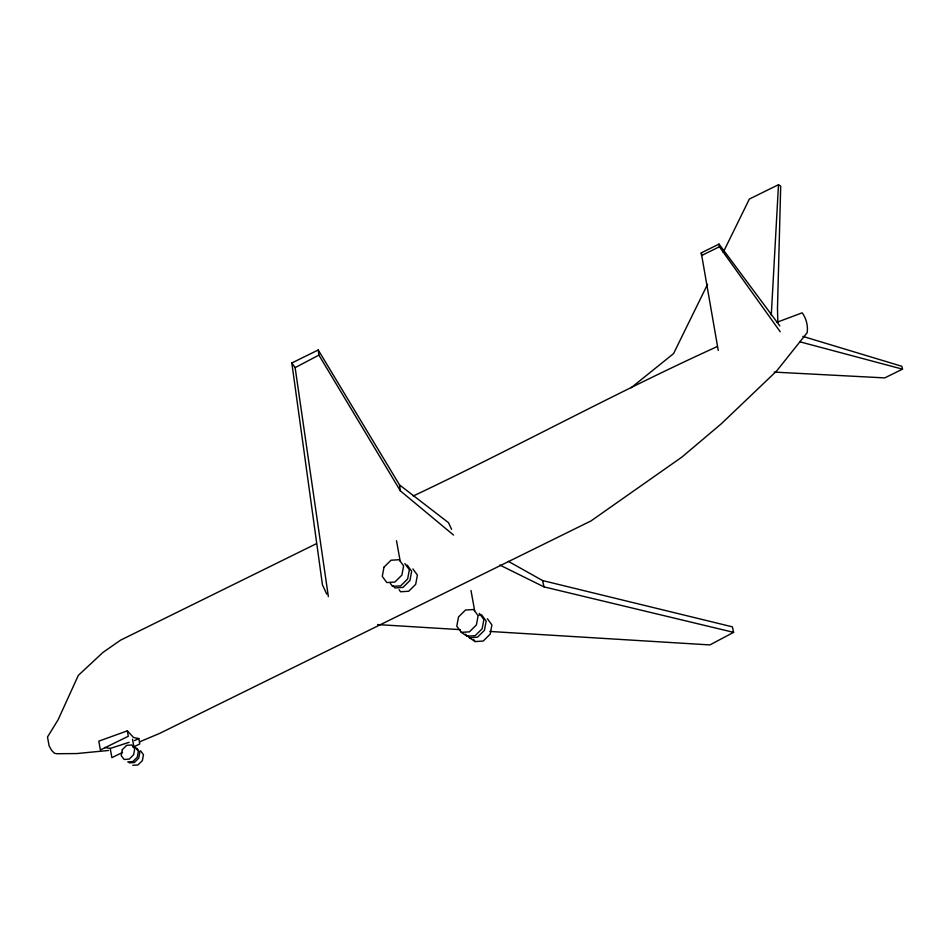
<?xml version="1.0" encoding="UTF-8"?>
<svg xmlns="http://www.w3.org/2000/svg" width="950" height="950" viewBox="0 0 950 950"><rect width="100%" height="100%" fill="white"/><g stroke="black" fill="none" stroke-linecap="round" stroke-linejoin="round"><path stroke-width="1.43" d="M723.211 252.356L749.36 199.061L778.501 184.704L771.269 315.186M707.536 284.335L673.55 353.626L631.121 387.778M508.357 561.343L542.581 580.557L732.367 626.834L733.602 632.344L709.911 644.919L489.856 631.453M328.356 596.612L295.129 367.638L318.903 355.11L318.214 349.98L291.828 362.983L322.442 584.808L326.729 594.094M719.019 244.102L719.387 246.774L701.634 255.514L701.278 252.854L719.019 244.102L779.831 325.921M316.16 543.804L120.579 640.158L102.992 652.389L78.316 675.403L58.116 719.744L47.5 737.01L49.103 745.821L51.561 750.298L54.328 753.184L56.679 753.718L76.689 753.564L108.514 750.476M413.286 495.971C515.375 447.723 614.436 393.288 717.238 346.572M122.526 752.436L111.898 757.661L110.224 748.446L104.654 747.484M133.143 747.199L139.781 743.933L138.807 738.554L133.582 737.497L127.312 730.859L98.8 741.154L100.403 749.977L128.298 736.25L127.312 730.859M802.833 336.383L901.859 366.296L902.5 369.158L884.747 377.898L774.203 372.103M134.401 740.62L138.807 738.554M139.876 741.724L159.897 733.281L590.983 520.933L681.863 457.116L721.288 423.807L776.601 371.022L807.156 332.714C808.177 325.897 806.289 318.357 802.18 312.823L776.578 322.418M110.224 748.446L129.129 742.318M478.931 615.078L481.638 614.899L486.162 621.062L484.441 630.301L477.47 637.212L469.348 637.735L467.839 635.681M461.308 632.356L469.431 631.833L476.401 624.922L478.123 615.683L473.599 609.52L465.476 610.043L458.506 616.954L456.784 626.193L461.308 632.356L467.056 636.203L475.178 635.669L482.149 628.769L483.871 619.531L479.346 613.367M469.348 637.735L475.095 641.571L483.218 641.048L490.188 634.149L491.91 624.898L487.386 618.735M127.716 761.888L132.869 761.556L137.275 757.186L138.368 751.319L135.506 747.424M129.176 762.862L134.33 762.529L138.736 758.159L139.828 752.305L136.966 748.398M132.822 765.296L137.964 764.964L142.381 760.594L143.474 754.739L140.6 750.832M377.613 624.578L460.322 629.648M499.843 565.06L544.018 586.886L733.602 632.344M800.114 341.869L902.5 369.158M778.501 184.704L780.698 186.164L777.48 308.37L777.824 322.418M318.214 349.98L399.534 484.928L448.519 522.702L451.582 529.34M318.903 355.11L400.33 490.829L453.518 535.04M473.587 639.516L475.095 641.571M465.548 634.149L467.056 636.203M412.882 568.931L417.406 575.094L415.684 584.333L408.714 591.244L400.591 591.767L399.083 589.712M407.134 565.096L411.659 571.259L409.937 580.497L402.966 587.397L394.844 587.931L393.336 585.877M404.843 563.552L409.367 569.715L407.633 578.966L400.674 585.865L392.552 586.388L390.284 583.312M719.387 246.774L780.235 331.776M291.828 362.983L295.129 367.638M542.581 580.557L544.018 586.886M470.998 590.52L474.668 610.767M396.494 540.716L400.164 560.951M132.501 739.242L133.819 746.474M701.278 252.854L718.248 350.455M399.534 484.928L400.33 490.829M122.301 749.693L121.208 755.547L124.082 759.454L129.224 759.121L133.629 754.751L134.722 748.897L131.86 744.99L126.718 745.322L122.301 749.693M384.002 567.15L382.28 576.389L386.804 582.552L394.927 582.029L401.886 575.118L403.619 565.879L399.095 559.716L390.973 560.239L384.002 567.15"/></g></svg>
